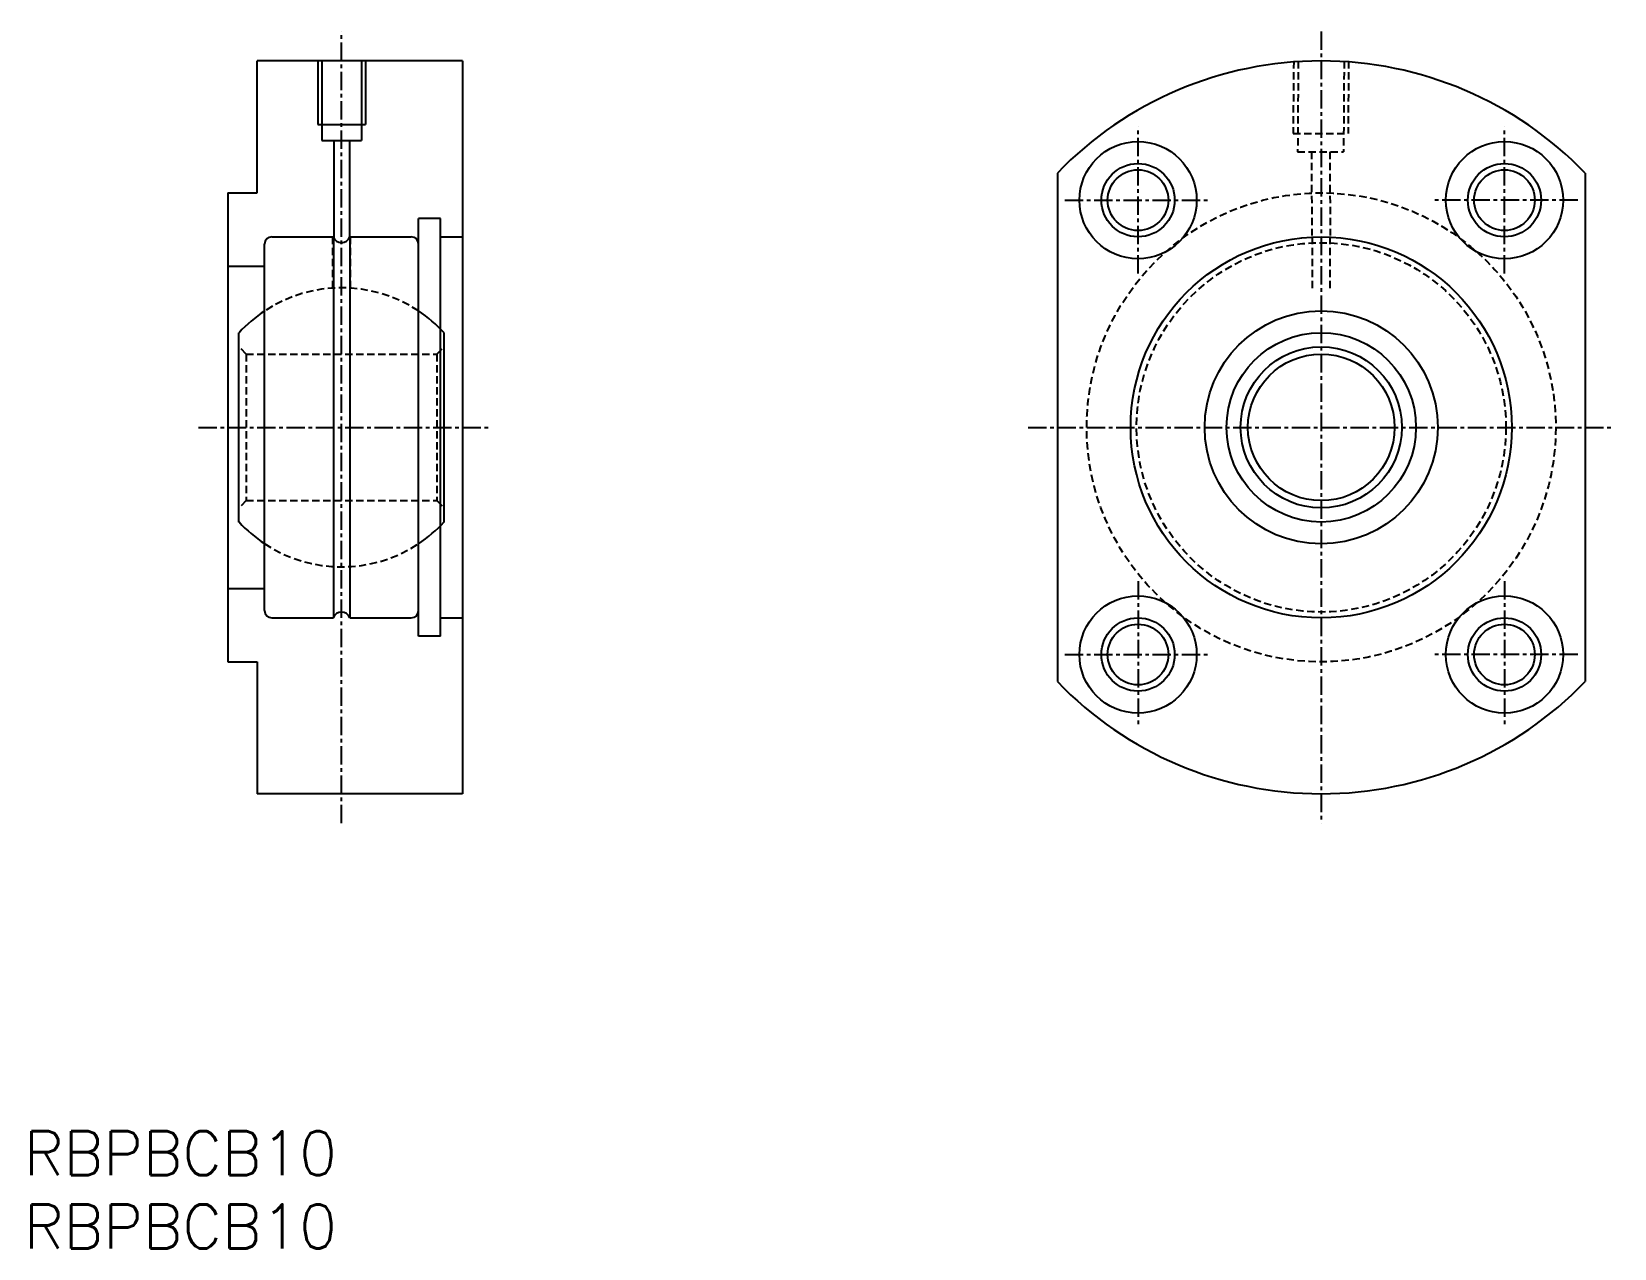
# Model space of a CAD drawing. Extents: x 94 to 202, y 55 to 138.
import ezdxf
from ezdxf.enums import TextEntityAlignment as Align

# ---------------------------------------------------------------- set-up
doc = ezdxf.new("R2010")
doc.units = 0
doc.linetypes.add('CENTER', pattern=[2, 1.25, -0.25, 0.25, -0.25])
doc.linetypes.add('DASHED', pattern=[0.75, 0.5, -0.25])
doc.layers.get('0').update_dxf_attribs({"linetype": 'CONTINUOUS'})
doc.layers.add('CENTER', color=1, linetype='CENTER')
doc.styles.get("Standard").update_dxf_attribs({"font": 'txt.shx', "bigfont": 'extfont.shx'})

msp = doc.modelspace()

# ---------------------------------------------------------------- linework, layer by layer
at = {"color": 7, "linetype": 'CONTINUOUS'}
for p, q in [((123.88, 135.83), (109.88, 135.83)), ((109.88, 126.83), (109.88, 135.83)), ((114.01, 135.83), (114.01, 131.49)), ((114.28, 135.83), (114.28, 130.41)), ((116.99, 135.83), (116.99, 130.41)), ((117.26, 135.83), (117.26, 131.49)), ((123.88, 135.83), (123.88, 85.83)), ((114.01, 131.49), (117.26, 131.49)), ((114.28, 130.41), (116.99, 130.41)), ((115.09, 130.41), (115.09, 123.77)), ((116.18, 130.41), (116.18, 123.77)), ((164.46, 128.18), (164.46, 93.48)), ((200.46, 128.18), (200.46, 93.48)), ((107.88, 126.83), (107.88, 94.83)), ((107.88, 126.83), (109.88, 126.83)), ((120.88, 96.58), (120.88, 125.08)), ((122.38, 125.08), (120.88, 125.08)), ((122.38, 96.58), (122.38, 125.08)), ((110.38, 98.33), (110.38, 123.33)), ((110.88, 123.83), (115.07, 123.83)), ((115.07, 123.83), (115.07, 97.83)), ((116.2, 123.83), (120.38, 123.83)), ((116.2, 123.83), (116.2, 97.83)), ((122.38, 123.83), (123.88, 123.83)), ((107.88, 121.83), (110.38, 121.83)), ((108.63, 104.37), (108.63, 117.29)), ((122.63, 104.37), (122.63, 117.29)), ((107.88, 99.83), (110.38, 99.83)), ((110.88, 97.83), (115.07, 97.83)), ((116.2, 97.83), (120.38, 97.83)), ((122.38, 97.83), (123.88, 97.83)), ((122.38, 96.58), (120.88, 96.58)), ((107.88, 94.83), (109.88, 94.83)), ((109.88, 94.83), (109.88, 85.83)), ((123.88, 85.83), (109.88, 85.83))]:
    msp.add_line(p, q, dxfattribs=at)
at = {"color": 3, "linetype": 'DASHED'}
for p, q in [((180.58, 135.81), (180.54, 130.87)), ((180.89, 135.81), (180.85, 129.62)), ((184.02, 135.81), (183.98, 129.62)), ((184.33, 135.81), (184.29, 130.87)), ((180.54, 130.87), (184.29, 130.87)), ((180.85, 129.62), (183.98, 129.62)), ((181.79, 129.62), (181.82, 123.92)), ((183.04, 129.62), (183.07, 123.93)), ((115.03, 120.33), (115.03, 123.83)), ((116.23, 120.33), (116.23, 123.83)), ((181.86, 120.33), (181.86, 123.83)), ((183.06, 120.33), (183.06, 123.83)), ((109.13, 115.83), (108.63, 116.33)), ((109.13, 115.83), (122.13, 115.83)), ((109.13, 115.83), (109.13, 105.83)), ((122.13, 115.83), (122.63, 116.33)), ((122.13, 115.83), (122.13, 105.83)), ((109.13, 105.83), (108.63, 105.33)), ((109.13, 105.83), (122.13, 105.83)), ((122.13, 105.83), (122.63, 105.33))]:
    msp.add_line(p, q, dxfattribs=at)
at = {"color": 7, "linetype": 'CONTINUOUS'}
for centre, radius in [((169.96, 126.33), 4), ((194.96, 126.33), 4), ((169.96, 126.33), 2.5), ((194.96, 126.33), 2.5), ((182.46, 110.83), 13), ((182.46, 110.83), 7.95), ((182.46, 110.83), 6.46), ((182.46, 110.83), 5.5), ((182.46, 110.83), 5), ((169.96, 95.33), 4), ((194.96, 95.33), 4), ((169.96, 95.33), 2.5), ((194.96, 95.33), 2.5)]:
    msp.add_circle(centre, radius, dxfattribs=at)
at = {"color": 3, "linetype": 'CONTINUOUS'}
for centre in [(169.96, 126.33), (194.96, 126.33), (169.96, 95.33), (194.96, 95.33)]:
    msp.add_circle(centre, 2.07, dxfattribs=at)
at = {"color": 3, "linetype": 'DASHED'}
for radius in [16, 12.6]:
    msp.add_circle((182.46, 110.83), radius, dxfattribs=at)
at = {"color": 7, "linetype": 'CONTINUOUS'}
for centre, radius, start, end in [((182.46, 110.83), 25, 43.9455, 136.0545), ((110.88, 123.33), 0.5, 90, 180), ((115.63, 124.03), 0.6, 199.4712, 340.5288), ((120.38, 123.33), 0.5, 0, 90), ((115.63, 110.83), 9.52, 123.4481, 137.2994), ((115.63, 110.83), 9.52, 42.7005, 56.5519), ((115.63, 110.83), 9.52, 222.7006, 236.5519), ((115.63, 110.83), 9.52, 303.4481, 317.2994), ((110.88, 98.33), 0.5, 180, 270), ((120.38, 98.33), 0.5, 270, 0), ((115.63, 97.63), 0.6, 19.4712, 160.5288), ((182.46, 110.83), 25, 223.9455, 316.0545)]:
    msp.add_arc(centre, radius, start, end, dxfattribs=at)
at = {"color": 3, "linetype": 'DASHED'}
for start, end in [(56.5519, 123.4481), (236.5519, 303.4481)]:
    msp.add_arc((115.63, 110.83), 9.52, start, end, dxfattribs=at)
at = {"layer": 'CENTER', "color": 1, "linetype": 'CENTER'}
for p, q in [((115.63, 83.83), (115.63, 137.83)), ((182.46, 137.83), (182.46, 83.83)), ((169.96, 121.33), (169.96, 131.33)), ((194.96, 121.33), (194.96, 131.33)), ((164.96, 126.33), (174.96, 126.33)), ((199.96, 126.33), (189.96, 126.33)), ((105.88, 110.83), (125.88, 110.83)), ((162.46, 110.83), (202.46, 110.83)), ((169.96, 100.33), (169.96, 90.33)), ((194.96, 100.33), (194.96, 90.33)), ((164.96, 95.33), (174.96, 95.33)), ((199.96, 95.33), (189.96, 95.33))]:
    msp.add_line(p, q, dxfattribs=at)

# ---------------------------------------------------------------- texts
at = {"color": 7, "linetype": 'CONTINUOUS'}
for p in [(93.97, 61.31), (93.97, 56.31)]:
    msp.add_text('RBPBCB10', height=3, dxfattribs=at).set_placement(p, align=Align.MIDDLE_LEFT)

doc.saveas('drawing.dxf')
